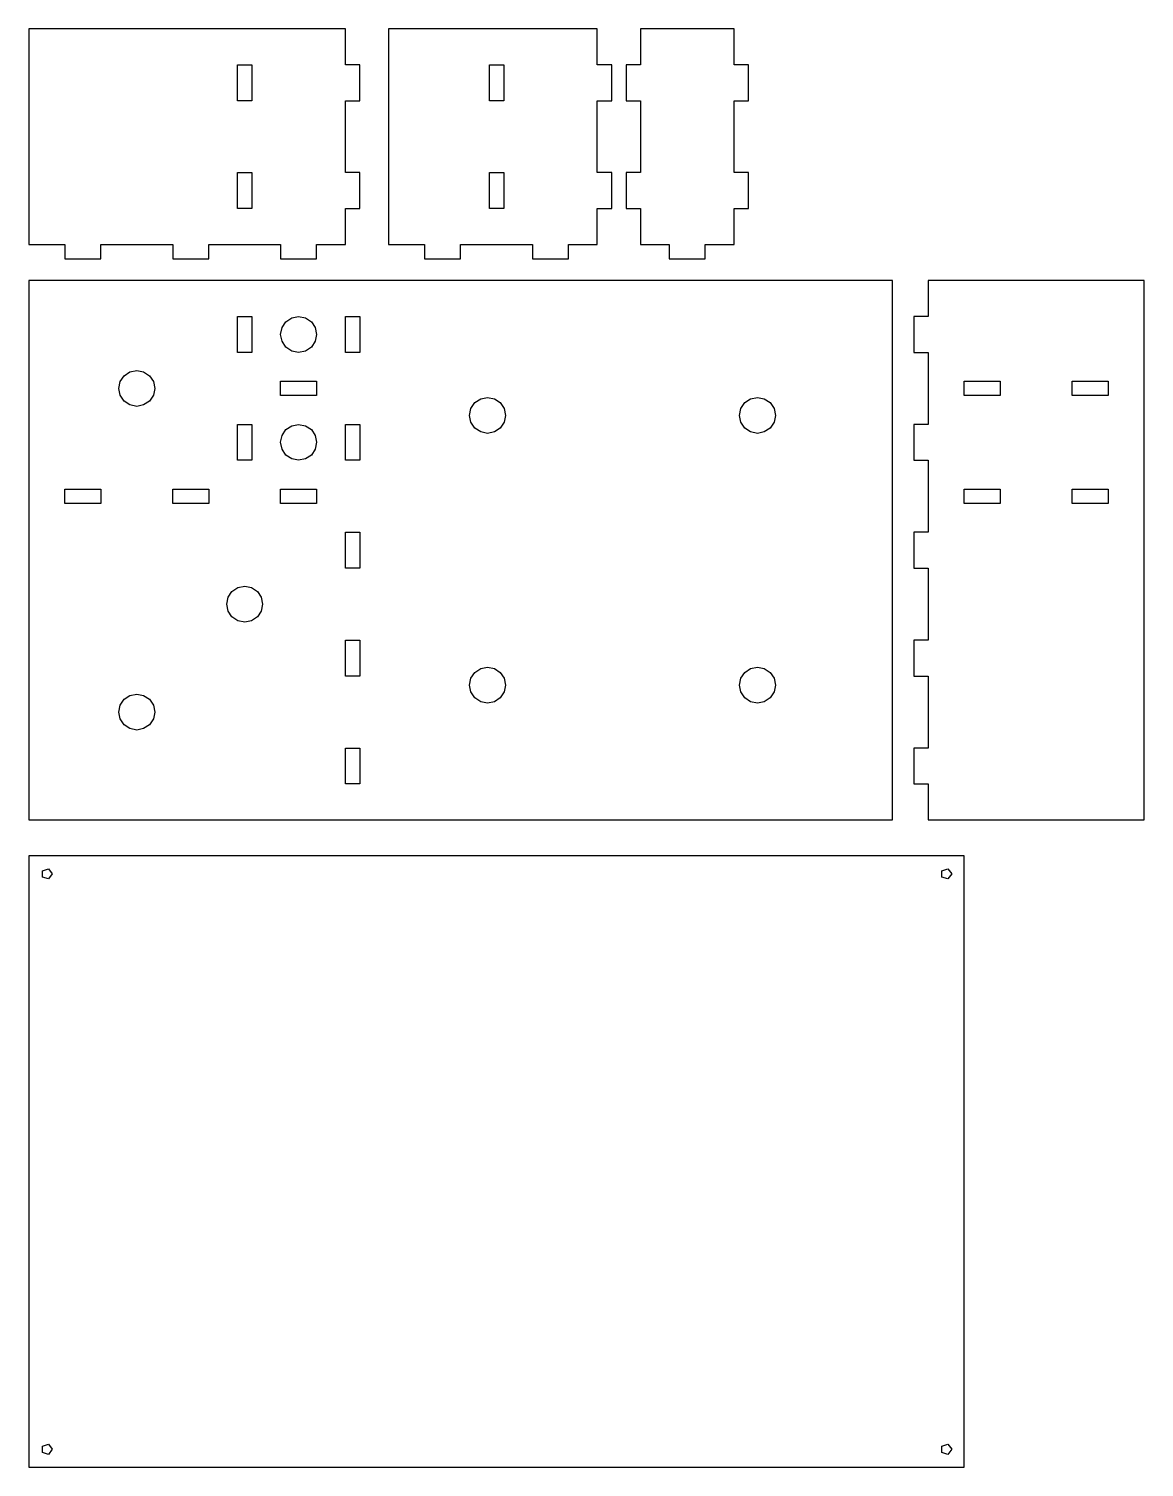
# Model space of a CAD drawing. Header units: metres. Extents: x 0 to 310, y 0 to 400.
import ezdxf

# ---------------------------------------------------------------- set-up
doc = ezdxf.new("R2010")
doc.units = ezdxf.units.M

msp = doc.modelspace()

# ---------------------------------------------------------------- linework, layer by layer
for p, q in [((88, 400), (0, 400)), ((0, 400), (0, 340)), ((88, 390), (88, 400)), ((158, 400), (100, 400)), ((100, 400), (100, 340)), ((158, 390), (158, 400)), ((196, 400), (170, 400)), ((170, 400), (170, 390)), ((196, 390), (196, 400)), ((58, 380), (58, 390)), ((58, 390), (62, 390)), ((62, 390), (62, 380)), ((92, 390), (88, 390)), ((92, 380), (92, 390)), ((128, 380), (128, 390)), ((128, 390), (132, 390)), ((132, 390), (132, 380)), ((162, 390), (158, 390)), ((162, 380), (162, 390)), ((170, 390), (166, 390)), ((166, 390), (166, 380)), ((200, 390), (196, 390)), ((200, 380), (200, 390)), ((62, 380), (58, 380)), ((88, 360), (88, 380)), ((88, 380), (92, 380)), ((132, 380), (128, 380)), ((158, 360), (158, 380)), ((158, 380), (162, 380)), ((166, 380), (170, 380)), ((170, 380), (170, 360)), ((196, 360), (196, 380)), ((196, 380), (200, 380)), ((58, 350), (58, 360)), ((58, 360), (62, 360)), ((62, 360), (62, 350)), ((92, 360), (88, 360)), ((92, 350), (92, 360)), ((128, 350), (128, 360)), ((128, 360), (132, 360)), ((132, 360), (132, 350)), ((162, 360), (158, 360)), ((162, 350), (162, 360)), ((170, 360), (166, 360)), ((166, 360), (166, 350)), ((200, 360), (196, 360)), ((200, 350), (200, 360)), ((62, 350), (58, 350)), ((88, 340), (88, 350)), ((88, 350), (92, 350)), ((132, 350), (128, 350)), ((158, 340), (158, 350)), ((158, 350), (162, 350)), ((166, 350), (170, 350)), ((170, 350), (170, 340)), ((196, 340), (196, 350)), ((196, 350), (200, 350)), ((0, 340), (10, 340)), ((10, 340), (10, 336)), ((20, 340), (40, 340)), ((20, 336), (20, 340)), ((40, 340), (40, 336)), ((50, 336), (50, 340)), ((50, 340), (70, 340)), ((70, 340), (70, 336)), ((80, 336), (80, 340)), ((80, 340), (88, 340)), ((100, 340), (110, 340)), ((110, 340), (110, 336)), ((120, 340), (140, 340)), ((120, 336), (120, 340)), ((140, 340), (140, 336)), ((150, 336), (150, 340)), ((150, 340), (158, 340)), ((170, 340), (178, 340)), ((178, 340), (178, 336)), ((188, 340), (196, 340)), ((188, 336), (188, 340)), ((10, 336), (20, 336)), ((40, 336), (50, 336)), ((70, 336), (80, 336)), ((110, 336), (120, 336)), ((140, 336), (150, 336)), ((178, 336), (188, 336)), ((240, 330), (0, 330)), ((0, 330), (0, 180)), ((240, 180), (240, 330)), ((310, 330), (250, 330)), ((250, 330), (250, 320)), ((310, 180), (310, 330)), ((58, 310), (58, 320)), ((58, 320), (62, 320)), ((62, 320), (62, 310)), ((73.0866, 319.619), (75, 320)), ((75, 320), (76.9134, 319.619)), ((88, 310), (88, 320)), ((88, 320), (92, 320)), ((92, 320), (92, 310)), ((250, 320), (246, 320)), ((246, 320), (246, 310)), ((70, 315), (70.3806, 316.913)), ((70.3806, 316.913), (71.4645, 318.536)), ((71.4645, 318.536), (73.0866, 319.619)), ((76.9134, 319.619), (78.5355, 318.536)), ((78.5355, 318.536), (79.6194, 316.913)), ((79.6194, 316.913), (80, 315)), ((70.3806, 313.087), (70, 315)), ((71.4645, 311.464), (70.3806, 313.087)), ((79.6194, 313.087), (78.5355, 311.464)), ((80, 315), (79.6194, 313.087)), ((62, 310), (58, 310)), ((73.0866, 310.381), (71.4645, 311.464)), ((75, 310), (73.0866, 310.381)), ((76.9134, 310.381), (75, 310)), ((78.5355, 311.464), (76.9134, 310.381)), ((92, 310), (88, 310)), ((246, 310), (250, 310)), ((250, 310), (250, 290)), ((26.4645, 303.536), (28.0866, 304.619)), ((28.0866, 304.619), (30, 305)), ((30, 305), (31.9134, 304.619)), ((31.9134, 304.619), (33.5355, 303.536)), ((25, 300), (25.3806, 301.913)), ((25.3806, 298.087), (25, 300)), ((25.3806, 301.913), (26.4645, 303.536)), ((33.5355, 303.536), (34.6194, 301.913)), ((34.6194, 301.913), (35, 300)), ((35, 300), (34.6194, 298.087)), ((70, 298), (70, 302)), ((70, 302), (80, 302)), ((80, 302), (80, 298)), ((260, 298), (260, 302)), ((260, 302), (270, 302)), ((270, 302), (270, 298)), ((290, 298), (290, 302)), ((290, 302), (300, 302)), ((300, 302), (300, 298)), ((26.4645, 296.464), (25.3806, 298.087)), ((28.0866, 295.381), (26.4645, 296.464)), ((33.5355, 296.464), (31.9134, 295.381)), ((34.6194, 298.087), (33.5355, 296.464)), ((80, 298), (70, 298)), ((122.881, 294.413), (123.964, 296.036)), ((123.964, 296.036), (125.587, 297.119)), ((125.587, 297.119), (127.5, 297.5)), ((127.5, 297.5), (129.413, 297.119)), ((129.413, 297.119), (131.036, 296.036)), ((131.036, 296.036), (132.119, 294.413)), ((197.881, 294.413), (198.964, 296.036)), ((198.964, 296.036), (200.587, 297.119)), ((200.587, 297.119), (202.5, 297.5)), ((202.5, 297.5), (204.413, 297.119)), ((204.413, 297.119), (206.036, 296.036)), ((206.036, 296.036), (207.119, 294.413)), ((270, 298), (260, 298)), ((300, 298), (290, 298)), ((30, 295), (28.0866, 295.381)), ((31.9134, 295.381), (30, 295)), ((122.5, 292.5), (122.881, 294.413)), ((122.881, 290.587), (122.5, 292.5)), ((132.119, 294.413), (132.5, 292.5)), ((132.5, 292.5), (132.119, 290.587)), ((197.5, 292.5), (197.881, 294.413)), ((197.881, 290.587), (197.5, 292.5)), ((207.119, 294.413), (207.5, 292.5)), ((207.5, 292.5), (207.119, 290.587)), ((58, 280), (58, 290)), ((58, 290), (62, 290)), ((62, 290), (62, 280)), ((70.3806, 286.913), (71.4645, 288.536)), ((71.4645, 288.536), (73.0866, 289.619)), ((73.0866, 289.619), (75, 290)), ((75, 290), (76.9134, 289.619)), ((76.9134, 289.619), (78.5355, 288.536)), ((78.5355, 288.536), (79.6194, 286.913)), ((88, 280), (88, 290)), ((88, 290), (92, 290)), ((92, 290), (92, 280)), ((123.964, 288.964), (122.881, 290.587)), ((125.587, 287.881), (123.964, 288.964)), ((131.036, 288.964), (129.413, 287.881)), ((132.119, 290.587), (131.036, 288.964)), ((198.964, 288.964), (197.881, 290.587)), ((200.587, 287.881), (198.964, 288.964)), ((206.036, 288.964), (204.413, 287.881)), ((207.119, 290.587), (206.036, 288.964)), ((250, 290), (246, 290)), ((246, 290), (246, 280)), ((70, 285), (70.3806, 286.913)), ((70.3806, 283.087), (70, 285)), ((79.6194, 286.913), (80, 285)), ((80, 285), (79.6194, 283.087)), ((127.5, 287.5), (125.587, 287.881)), ((129.413, 287.881), (127.5, 287.5)), ((202.5, 287.5), (200.587, 287.881)), ((204.413, 287.881), (202.5, 287.5)), ((62, 280), (58, 280)), ((71.4645, 281.464), (70.3806, 283.087)), ((73.0866, 280.381), (71.4645, 281.464)), ((75, 280), (73.0866, 280.381)), ((76.9134, 280.381), (75, 280)), ((78.5355, 281.464), (76.9134, 280.381)), ((79.6194, 283.087), (78.5355, 281.464)), ((92, 280), (88, 280)), ((246, 280), (250, 280)), ((250, 280), (250, 260)), ((10, 268), (10, 272)), ((10, 272), (20, 272)), ((20, 272), (20, 268)), ((40, 268), (40, 272)), ((40, 272), (50, 272)), ((50, 272), (50, 268)), ((70, 268), (70, 272)), ((70, 272), (80, 272)), ((80, 272), (80, 268)), ((260, 268), (260, 272)), ((260, 272), (270, 272)), ((270, 272), (270, 268)), ((290, 268), (290, 272)), ((290, 272), (300, 272)), ((300, 272), (300, 268)), ((20, 268), (10, 268)), ((50, 268), (40, 268)), ((80, 268), (70, 268)), ((270, 268), (260, 268)), ((300, 268), (290, 268)), ((88, 250), (88, 260)), ((88, 260), (92, 260)), ((92, 260), (92, 250)), ((250, 260), (246, 260)), ((246, 260), (246, 250)), ((92, 250), (88, 250)), ((246, 250), (250, 250)), ((250, 250), (250, 230)), ((56.4645, 243.536), (58.0866, 244.619)), ((58.0866, 244.619), (60, 245)), ((60, 245), (61.9134, 244.619)), ((61.9134, 244.619), (63.5355, 243.536)), ((55, 240), (55.3806, 241.913)), ((55.3806, 238.087), (55, 240)), ((55.3806, 241.913), (56.4645, 243.536)), ((63.5355, 243.536), (64.6194, 241.913)), ((64.6194, 241.913), (65, 240)), ((65, 240), (64.6194, 238.087)), ((56.4645, 236.464), (55.3806, 238.087)), ((58.0866, 235.381), (56.4645, 236.464)), ((63.5355, 236.464), (61.9134, 235.381)), ((64.6194, 238.087), (63.5355, 236.464)), ((60, 235), (58.0866, 235.381)), ((61.9134, 235.381), (60, 235)), ((88, 220), (88, 230)), ((88, 230), (92, 230)), ((92, 230), (92, 220)), ((250, 230), (246, 230)), ((246, 230), (246, 220)), ((92, 220), (88, 220)), ((122.881, 219.413), (123.964, 221.036)), ((123.964, 221.036), (125.587, 222.119)), ((125.587, 222.119), (127.5, 222.5)), ((127.5, 222.5), (129.413, 222.119)), ((129.413, 222.119), (131.036, 221.036)), ((131.036, 221.036), (132.119, 219.413)), ((197.881, 219.413), (198.964, 221.036)), ((198.964, 221.036), (200.587, 222.119)), ((200.587, 222.119), (202.5, 222.5)), ((202.5, 222.5), (204.413, 222.119)), ((204.413, 222.119), (206.036, 221.036)), ((206.036, 221.036), (207.119, 219.413)), ((246, 220), (250, 220)), ((250, 220), (250, 200)), ((122.5, 217.5), (122.881, 219.413)), ((122.881, 215.587), (122.5, 217.5)), ((132.119, 219.413), (132.5, 217.5)), ((132.5, 217.5), (132.119, 215.587)), ((197.5, 217.5), (197.881, 219.413)), ((197.881, 215.587), (197.5, 217.5)), ((207.119, 219.413), (207.5, 217.5)), ((207.5, 217.5), (207.119, 215.587)), ((25.3806, 211.913), (26.4645, 213.536)), ((26.4645, 213.536), (28.0866, 214.619)), ((28.0866, 214.619), (30, 215)), ((30, 215), (31.9134, 214.619)), ((31.9134, 214.619), (33.5355, 213.536)), ((33.5355, 213.536), (34.6194, 211.913)), ((123.964, 213.964), (122.881, 215.587)), ((125.587, 212.881), (123.964, 213.964)), ((127.5, 212.5), (125.587, 212.881)), ((129.413, 212.881), (127.5, 212.5)), ((131.036, 213.964), (129.413, 212.881)), ((132.119, 215.587), (131.036, 213.964)), ((198.964, 213.964), (197.881, 215.587)), ((200.587, 212.881), (198.964, 213.964)), ((202.5, 212.5), (200.587, 212.881)), ((204.413, 212.881), (202.5, 212.5)), ((206.036, 213.964), (204.413, 212.881)), ((207.119, 215.587), (206.036, 213.964)), ((25, 210), (25.3806, 211.913)), ((25.3806, 208.087), (25, 210)), ((26.4645, 206.464), (25.3806, 208.087)), ((34.6194, 208.087), (33.5355, 206.464)), ((34.6194, 211.913), (35, 210)), ((35, 210), (34.6194, 208.087)), ((28.0866, 205.381), (26.4645, 206.464)), ((30, 205), (28.0866, 205.381)), ((31.9134, 205.381), (30, 205)), ((33.5355, 206.464), (31.9134, 205.381)), ((88, 190), (88, 200)), ((88, 200), (92, 200)), ((92, 200), (92, 190)), ((250, 200), (246, 200)), ((246, 200), (246, 190)), ((92, 190), (88, 190)), ((246, 190), (250, 190)), ((250, 190), (250, 180)), ((0, 180), (240, 180)), ((250, 180), (310, 180)), ((260, 170), (0, 170)), ((0, 170), (0, 0)), ((260, 0), (260, 170)), ((3.78647, 165.882), (5.46352, 166.427)), ((3.78647, 164.118), (3.78647, 165.882)), ((5.46352, 163.573), (3.78647, 164.118)), ((5.46352, 166.427), (6.5, 165)), ((6.5, 165), (5.46352, 163.573)), ((253.786, 165.882), (255.464, 166.427)), ((253.786, 164.118), (253.786, 165.882)), ((255.464, 163.573), (253.786, 164.118)), ((255.464, 166.427), (256.5, 165)), ((256.5, 165), (255.464, 163.573)), ((3.78647, 5.88167), (5.46352, 6.42657)), ((3.78647, 4.11832), (3.78647, 5.88167)), ((5.46352, 3.57341), (3.78647, 4.11832)), ((5.46352, 6.42657), (6.5, 5)), ((6.5, 5), (5.46352, 3.57341)), ((253.786, 5.88167), (255.464, 6.42657)), ((253.786, 4.11832), (253.786, 5.88167)), ((255.464, 3.57341), (253.786, 4.11832)), ((255.464, 6.42657), (256.5, 5)), ((256.5, 5), (255.464, 3.57341)), ((0, 0), (260, 0))]:
    msp.add_line(p, q)

doc.saveas('drawing.dxf')
